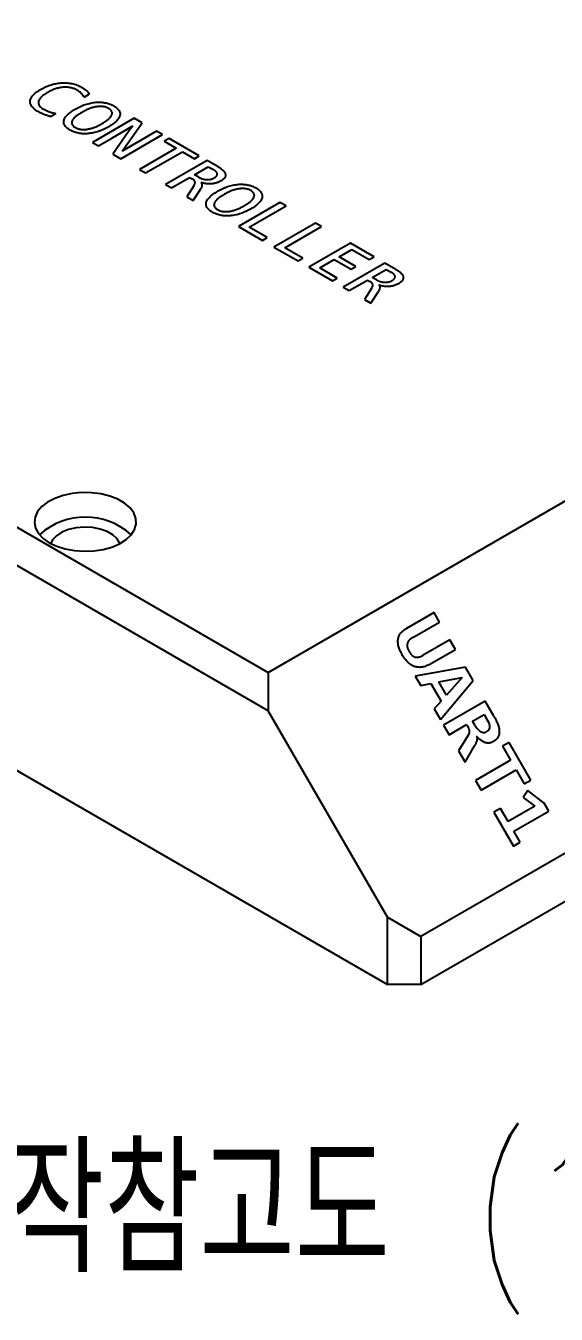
# Model space of a CAD drawing. Header units: millimetres. Extents: x 15 to 415, y 5 to 292.
# Drawn here: x 278.62 to 292.15, y 77.75 to 110.62 of the extents above; entities that cross this region are included whole.
import ezdxf

# ---------------------------------------------------------------- set-up
doc = ezdxf.new("R2010")
doc.units = ezdxf.units.MM
doc.styles.add('SLDTEXTSTYLE8', font='TXT', dxfattribs={"width": 0.75, "bigfont": 'bigfont'})

msp = doc.modelspace()

# ---------------------------------------------------------------- linework, layer by layer
at = {"color": 7, "linetype": 'Continuous', "lineweight": 25}
for p, q in [((284.805, 94.125), (315.069, 111.596)), ((255.814, 110.861), (284.805, 94.125)), ((284.805, 93.145), (254.965, 110.371)), ((280.107, 108.797), (280.246, 108.877)), ((279.246, 108.3), (279.385, 108.38)), ((281.383, 108.256), (280.323, 107.643)), ((281.222, 107.619), (281.584, 108.14)), ((281.584, 108.14), (281.383, 108.256)), ((280.816, 107.751), (281.352, 108.061)), ((281.221, 107.89), (280.842, 107.344)), ((281.045, 107.226), (282.106, 107.839)), ((281.352, 108.061), (281.221, 107.89)), ((281.952, 107.927), (281.648, 107.752)), ((282.106, 107.839), (281.952, 107.927)), ((280.323, 107.643), (280.476, 107.555)), ((280.476, 107.555), (280.816, 107.751)), ((281.648, 107.752), (281.076, 107.422)), ((281.076, 107.422), (281.222, 107.619)), ((282.459, 107.493), (281.522, 106.951)), ((282.275, 107.741), (282.152, 107.67)), ((282.152, 107.67), (282.459, 107.493)), ((283.043, 107.297), (282.275, 107.741)), ((280.842, 107.344), (281.045, 107.226)), ((281.675, 106.863), (282.613, 107.404)), ((283.243, 107.182), (282.183, 106.57)), ((282.613, 107.404), (282.92, 107.226)), ((282.92, 107.226), (283.043, 107.297)), ((283.525, 107.019), (283.243, 107.182)), ((251.925, 106.901), (287.846, 86.164)), ((281.522, 106.951), (281.675, 106.863)), ((282.92, 106.818), (283.274, 107.022)), ((283.032, 106.754), (282.92, 106.818)), ((283.274, 107.022), (283.404, 106.947)), ((282.183, 106.57), (282.336, 106.481)), ((282.336, 106.481), (282.797, 106.747)), ((282.905, 106.535), (282.727, 106.256)), ((282.797, 106.747), (282.862, 106.71)), ((282.727, 106.256), (282.89, 106.162)), ((282.89, 106.162), (283.081, 106.459)), ((285.103, 106.108), (284.043, 105.496)), ((284.319, 105.478), (285.257, 106.02)), ((285.257, 106.02), (285.103, 106.108)), ((284.043, 105.496), (284.657, 105.141)), ((286.01, 105.585), (284.949, 104.972)), ((285.226, 104.955), (286.164, 105.496)), ((286.164, 105.496), (286.01, 105.585)), ((284.78, 105.212), (284.319, 105.478)), ((284.657, 105.141), (284.78, 105.212)), ((284.949, 104.972), (285.564, 104.617)), ((285.687, 104.688), (285.226, 104.955)), ((286.902, 105.07), (285.841, 104.458)), ((286.61, 104.724), (286.932, 104.91)), ((287.501, 104.724), (286.902, 105.07)), ((286.932, 104.91), (287.378, 104.653)), ((318.958, 104.86), (288.694, 87.389)), ((285.564, 104.617), (285.687, 104.688)), ((286.118, 104.44), (286.487, 104.653)), ((286.487, 104.653), (286.915, 104.406)), ((287.038, 104.477), (286.61, 104.724)), ((287.778, 104.564), (286.717, 103.952)), ((287.378, 104.653), (287.501, 104.724)), ((288.06, 104.401), (287.778, 104.564)), ((285.841, 104.458), (286.441, 104.112)), ((286.563, 104.183), (286.118, 104.44)), ((286.441, 104.112), (286.563, 104.183)), ((286.915, 104.406), (287.038, 104.477)), ((287.455, 104.2), (287.809, 104.404)), ((287.566, 104.136), (287.455, 104.2)), ((287.809, 104.404), (287.938, 104.33)), ((286.717, 103.952), (286.871, 103.863)), ((286.871, 103.863), (287.332, 104.129)), ((287.44, 103.917), (287.261, 103.638)), ((287.332, 104.129), (287.397, 104.092)), ((287.261, 103.638), (287.424, 103.544)), ((287.424, 103.544), (287.616, 103.841)), ((289.032, 95.652), (288.331, 95.247)), ((289.174, 95.407), (289.032, 95.652)), ((288.488, 95.011), (289.174, 95.407)), ((289.434, 94.955), (288.757, 94.564)), ((288.908, 94.324), (289.576, 94.71)), ((289.576, 94.71), (289.434, 94.955)), ((284.805, 94.125), (284.805, 93.145)), ((289.836, 94.259), (288.553, 94.032)), ((288.553, 94.032), (288.693, 93.79)), ((289.154, 93.879), (289.747, 93.993)), ((289.747, 93.993), (289.348, 93.542)), ((290.033, 93.917), (289.836, 94.259)), ((288.693, 93.79), (288.951, 93.84)), ((288.951, 93.84), (289.212, 93.388)), ((289.348, 93.542), (289.154, 93.879)), ((289.194, 92.921), (290.033, 93.917)), ((289.212, 93.388), (289.039, 93.191)), ((290.337, 93.392), (289.276, 92.78)), ((290.559, 93.007), (290.337, 93.392)), ((287.846, 87.879), (284.805, 93.145)), ((289.039, 93.191), (289.194, 92.921)), ((290.017, 92.881), (290.309, 93.05)), ((290.309, 93.05), (290.372, 92.94)), ((289.276, 92.78), (289.417, 92.535)), ((289.417, 92.535), (289.863, 92.793)), ((289.863, 92.793), (289.891, 92.745)), ((290.075, 92.78), (290.017, 92.881)), ((289.898, 92.502), (289.656, 92.121)), ((289.656, 92.121), (289.822, 91.834)), ((289.822, 91.834), (290.064, 92.249)), ((290.945, 92.338), (290.776, 92.24)), ((290.776, 92.24), (290.983, 91.883)), ((291.5, 91.378), (290.945, 92.338)), ((290.983, 91.883), (290.091, 91.368)), ((290.091, 91.368), (290.232, 91.123)), ((290.232, 91.123), (291.124, 91.638)), ((291.124, 91.638), (291.331, 91.28)), ((291.331, 91.28), (291.5, 91.378)), ((291.428, 91.111), (291.306, 90.932)), ((291.841, 90.787), (291.428, 91.111)), ((291.606, 90.711), (290.923, 90.317)), ((291.306, 90.932), (291.606, 90.711)), ((291.956, 90.587), (291.841, 90.787)), ((290.728, 90.656), (290.559, 90.559)), ((290.559, 90.559), (291.059, 89.692)), ((290.923, 90.317), (290.728, 90.656)), ((291.065, 90.073), (291.956, 90.587)), ((291.228, 89.79), (291.065, 90.073)), ((291.059, 89.692), (291.228, 89.79)), ((288.694, 86.164), (294.775, 89.674)), ((287.846, 87.879), (288.694, 87.389)), ((287.846, 86.164), (287.846, 87.879)), ((288.694, 87.389), (288.694, 86.164)), ((288.694, 86.164), (287.846, 86.164))]:
    msp.add_line(p, q, dxfattribs=at)
at = {"color": 7, "linetype": 'Continuous', "lineweight": 25, "flags": 128}
for points in [[(279.219, 97.431), (279.409, 97.34), (279.626, 97.272), (279.862, 97.229), (280.107, 97.212), (280.354, 97.222), (280.592, 97.259), (280.815, 97.321), (281.013, 97.407), (281.179, 97.512), (281.307, 97.634), (281.394, 97.768), (281.435, 97.908), (281.429, 98.051), (281.376, 98.19), (281.279, 98.322), (281.141, 98.44), (280.966, 98.541), (280.761, 98.621), (280.534, 98.677), (280.292, 98.707), (280.045, 98.711), (279.802, 98.687), (279.57, 98.637), (279.359, 98.563), (279.176, 98.467), (279.028, 98.353), (278.92, 98.224), (278.856, 98.086), (278.838, 97.944), (278.868, 97.802), (278.943, 97.667), (279.061, 97.541), (279.219, 97.431)], [(281.02, 97.411), (281.019, 97.414), (280.954, 97.528), (280.844, 97.631), (280.696, 97.716), (280.518, 97.78), (280.32, 97.818), (280.112, 97.828), (279.905, 97.811), (279.711, 97.766), (279.54, 97.697), (279.401, 97.607), (279.302, 97.501), (279.256, 97.411)]]:
    msp.add_lwpolyline(points, dxfattribs=at)
at = {"color": 7, "linetype": 'Continuous', "lineweight": 25}
msp.add_arc((280.138, 96.339), 1.746, 47.9197, 132.0803, dxfattribs=at)
for points, knots in [([(279.012, 108.999), (279.033, 109.011), (279.075, 109.034), (279.14, 109.065), (279.207, 109.091), (279.275, 109.114), (279.343, 109.132), (279.41, 109.146), (279.478, 109.156), (279.545, 109.162), (279.611, 109.163), (279.677, 109.16), (279.741, 109.152), (279.804, 109.141), (279.866, 109.125), (279.926, 109.104), (279.984, 109.08), (280.019, 109.061), (280.036, 109.051)], [0, 0, 0, 0, 0.076224, 0.149254, 0.218962, 0.286265, 0.350873, 0.412736, 0.472531, 0.530485, 0.587275, 0.643812, 0.700207, 0.757344, 0.815402, 0.875024, 0.93606, 1, 1, 1, 1]), ([(278.937, 108.426), (278.92, 108.436), (278.885, 108.457), (278.841, 108.49), (278.804, 108.523), (278.774, 108.557), (278.752, 108.592), (278.737, 108.628), (278.73, 108.664), (278.73, 108.7), (278.738, 108.737), (278.754, 108.774), (278.778, 108.812), (278.81, 108.849), (278.848, 108.887), (278.896, 108.924), (278.95, 108.962), (278.991, 108.986), (279.012, 108.999)], [0, 0, 0, 0, 0.067023, 0.130583, 0.190931, 0.248885, 0.305201, 0.360375, 0.415285, 0.470462, 0.526916, 0.584855, 0.644909, 0.708161, 0.774799, 0.845379, 0.920139, 1, 1, 1, 1]), ([(279.178, 108.917), (279.161, 108.907), (279.129, 108.888), (279.085, 108.858), (279.047, 108.829), (279.014, 108.8), (278.987, 108.771), (278.967, 108.743), (278.951, 108.715), (278.942, 108.688), (278.939, 108.66), (278.942, 108.634), (278.949, 108.608), (278.964, 108.582), (278.983, 108.557), (279.009, 108.533), (279.04, 108.509), (279.065, 108.494), (279.077, 108.487)], [0, 0, 0, 0, 0.084032, 0.162748, 0.236834, 0.306551, 0.371986, 0.434019, 0.492691, 0.549183, 0.603684, 0.657291, 0.710499, 0.764375, 0.819427, 0.876517, 0.936537, 1, 1, 1, 1]), ([(279.919, 108.977), (279.907, 108.983), (279.883, 108.997), (279.843, 109.013), (279.802, 109.027), (279.759, 109.037), (279.714, 109.045), (279.668, 109.048), (279.622, 109.05), (279.574, 109.047), (279.526, 109.042), (279.477, 109.034), (279.427, 109.022), (279.377, 109.007), (279.327, 108.99), (279.277, 108.969), (279.227, 108.944), (279.195, 108.927), (279.178, 108.917)], [0, 0, 0, 0, 0.060088, 0.117638, 0.174026, 0.229308, 0.284124, 0.338589, 0.393896, 0.450173, 0.508161, 0.568184, 0.63134, 0.697838, 0.7675, 0.840945, 0.91819, 1, 1, 1, 1]), ([(280.107, 108.797), (280.103, 108.805), (280.094, 108.822), (280.077, 108.846), (280.058, 108.869), (280.036, 108.891), (280.012, 108.913), (279.985, 108.935), (279.954, 108.956), (279.931, 108.97), (279.919, 108.977)], [0, 0, 0, 0, 0.1229518, 0.2436493, 0.3654458, 0.485859, 0.608252, 0.7338072, 0.8647999, 1, 1, 1, 1]), ([(280.036, 109.051), (280.048, 109.044), (280.071, 109.03), (280.104, 109.009), (280.134, 108.988), (280.169, 108.96), (280.209, 108.923), (280.233, 108.892), (280.246, 108.877)], [0, 0, 0, 0, 0.137106, 0.269843, 0.397453, 0.520419, 0.761423, 1, 1, 1, 1]), ([(279.077, 108.487), (279.088, 108.48), (279.111, 108.468), (279.146, 108.451), (279.183, 108.436), (279.234, 108.417), (279.3, 108.397), (279.357, 108.386), (279.385, 108.38)], [0, 0, 0, 0, 0.129451, 0.25662, 0.381947, 0.505924, 0.753227, 1, 1, 1, 1]), ([(279.753, 107.955), (279.737, 107.964), (279.706, 107.983), (279.667, 108.014), (279.635, 108.045), (279.612, 108.077), (279.597, 108.11), (279.588, 108.144), (279.588, 108.178), (279.594, 108.212), (279.608, 108.247), (279.629, 108.282), (279.657, 108.317), (279.692, 108.353), (279.734, 108.389), (279.781, 108.425), (279.835, 108.462), (279.874, 108.485), (279.894, 108.497)], [0, 0, 0, 0, 0.064382, 0.124968, 0.182777, 0.238329, 0.292832, 0.34642, 0.400587, 0.45597, 0.512907, 0.57254, 0.634891, 0.700748, 0.770234, 0.843078, 0.919596, 1, 1, 1, 1]), ([(279.894, 108.497), (279.918, 108.51), (279.963, 108.535), (280.033, 108.568), (280.102, 108.596), (280.171, 108.62), (280.239, 108.638), (280.305, 108.652), (280.37, 108.662), (280.433, 108.668), (280.495, 108.669), (280.555, 108.666), (280.612, 108.66), (280.668, 108.65), (280.72, 108.636), (280.77, 108.619), (280.817, 108.599), (280.846, 108.583), (280.86, 108.576)], [0, 0, 0, 0, 0.088319, 0.170763, 0.248113, 0.320538, 0.388732, 0.452895, 0.513828, 0.57181, 0.627694, 0.682153, 0.735071, 0.787987, 0.840915, 0.893428, 0.946343, 1, 1, 1, 1]), ([(280.729, 108.509), (280.718, 108.515), (280.696, 108.527), (280.66, 108.541), (280.622, 108.55), (280.582, 108.556), (280.541, 108.559), (280.499, 108.559), (280.456, 108.556), (280.413, 108.549), (280.369, 108.54), (280.324, 108.529), (280.279, 108.515), (280.233, 108.498), (280.188, 108.48), (280.144, 108.459), (280.099, 108.437), (280.071, 108.421), (280.057, 108.413)], [0, 0, 0, 0, 0.058632, 0.114268, 0.168014, 0.220823, 0.274059, 0.327872, 0.383653, 0.441283, 0.501681, 0.564491, 0.631012, 0.700572, 0.772808, 0.846733, 0.92213, 1, 1, 1, 1]), ([(280.557, 108.116), (280.573, 108.125), (280.602, 108.143), (280.644, 108.17), (280.682, 108.197), (280.716, 108.223), (280.746, 108.25), (280.771, 108.276), (280.792, 108.301), (280.807, 108.327), (280.817, 108.352), (280.822, 108.376), (280.822, 108.4), (280.816, 108.424), (280.804, 108.447), (280.785, 108.469), (280.76, 108.49), (280.74, 108.503), (280.729, 108.509)], [0, 0, 0, 0, 0.0827296, 0.1621119, 0.2379432, 0.3106867, 0.3797986, 0.4452447, 0.5072619, 0.5662172, 0.6225207, 0.6762106, 0.7289168, 0.7803543, 0.8322014, 0.8852026, 0.9408813, 1, 1, 1, 1]), ([(280.86, 108.576), (280.876, 108.566), (280.907, 108.547), (280.946, 108.516), (280.977, 108.485), (281, 108.453), (281.015, 108.42), (281.024, 108.386), (281.025, 108.352), (281.018, 108.318), (281.004, 108.283), (280.984, 108.248), (280.956, 108.212), (280.922, 108.177), (280.881, 108.141), (280.834, 108.105), (280.781, 108.069), (280.742, 108.045), (280.721, 108.034)], [0, 0, 0, 0, 0.064488, 0.125484, 0.183167, 0.238931, 0.293524, 0.347641, 0.401677, 0.45715, 0.514082, 0.57381, 0.635968, 0.701717, 0.771071, 0.843452, 0.919781, 1, 1, 1, 1]), ([(279.246, 108.3), (279.218, 108.308), (279.162, 108.324), (279.082, 108.354), (279.007, 108.387), (278.96, 108.413), (278.937, 108.426)], [0, 0, 0, 0, 0.248619, 0.495978, 0.746677, 1, 1, 1, 1]), ([(280.057, 108.413), (280.042, 108.404), (280.012, 108.386), (279.97, 108.359), (279.932, 108.332), (279.898, 108.305), (279.868, 108.279), (279.843, 108.253), (279.823, 108.227), (279.807, 108.202), (279.797, 108.177), (279.792, 108.153), (279.793, 108.129), (279.798, 108.106), (279.81, 108.083), (279.828, 108.061), (279.853, 108.04), (279.873, 108.028), (279.884, 108.021)], [0, 0, 0, 0, 0.083784, 0.163374, 0.240194, 0.31317, 0.382532, 0.447714, 0.509469, 0.568373, 0.624211, 0.678025, 0.730242, 0.781712, 0.833094, 0.886217, 0.941176, 1, 1, 1, 1]), ([(280.721, 108.034), (280.698, 108.02), (280.653, 107.995), (280.582, 107.962), (280.512, 107.933), (280.443, 107.91), (280.375, 107.892), (280.308, 107.878), (280.243, 107.868), (280.18, 107.862), (280.118, 107.861), (280.059, 107.863), (280.001, 107.87), (279.945, 107.881), (279.892, 107.895), (279.842, 107.912), (279.795, 107.932), (279.767, 107.947), (279.753, 107.955)], [0, 0, 0, 0, 0.088943, 0.17175, 0.24914, 0.321696, 0.389762, 0.453706, 0.514587, 0.57262, 0.628313, 0.68215, 0.735401, 0.788412, 0.841159, 0.893792, 0.946526, 1, 1, 1, 1]), ([(279.884, 108.021), (279.895, 108.015), (279.916, 108.004), (279.953, 107.99), (279.991, 107.98), (280.031, 107.974), (280.072, 107.971), (280.114, 107.971), (280.157, 107.974), (280.201, 107.98), (280.245, 107.989), (280.29, 108.001), (280.335, 108.014), (280.38, 108.031), (280.426, 108.049), (280.47, 108.07), (280.515, 108.092), (280.543, 108.108), (280.557, 108.116)], [0, 0, 0, 0, 0.058557, 0.113781, 0.167302, 0.220425, 0.273938, 0.327988, 0.383698, 0.441483, 0.502187, 0.564917, 0.631059, 0.700003, 0.77222, 0.846052, 0.92179, 1, 1, 1, 1]), ([(283.426, 106.737), (283.433, 106.741), (283.446, 106.749), (283.463, 106.762), (283.477, 106.775), (283.488, 106.788), (283.497, 106.801), (283.502, 106.814), (283.505, 106.827), (283.504, 106.841), (283.501, 106.854), (283.494, 106.868), (283.486, 106.881), (283.475, 106.895), (283.461, 106.908), (283.444, 106.921), (283.425, 106.934), (283.411, 106.943), (283.404, 106.947)], [0, 0, 0, 0, 0.071005, 0.137576, 0.200303, 0.260403, 0.317715, 0.373831, 0.4295, 0.484881, 0.540836, 0.598611, 0.658088, 0.719485, 0.784176, 0.852028, 0.924103, 1, 1, 1, 1]), ([(283.525, 107.019), (283.54, 107.011), (283.568, 106.994), (283.605, 106.968), (283.637, 106.942), (283.663, 106.917), (283.683, 106.892), (283.698, 106.868), (283.709, 106.844), (283.714, 106.82), (283.714, 106.798), (283.71, 106.775), (283.701, 106.753), (283.686, 106.732), (283.668, 106.712), (283.646, 106.692), (283.62, 106.673), (283.6, 106.661), (283.59, 106.654)], [0, 0, 0, 0, 0.086877, 0.167501, 0.242748, 0.31266, 0.377995, 0.439734, 0.498505, 0.554376, 0.608818, 0.661973, 0.71527, 0.769273, 0.824499, 0.880763, 0.939397, 1, 1, 1, 1]), ([(282.905, 106.535), (282.912, 106.545), (282.923, 106.563), (282.934, 106.59), (282.938, 106.614), (282.936, 106.636), (282.927, 106.656), (282.911, 106.675), (282.89, 106.693), (282.872, 106.704), (282.862, 106.71)], [0, 0, 0, 0, 0.167392, 0.310533, 0.435374, 0.548984, 0.655563, 0.763161, 0.875712, 1, 1, 1, 1]), ([(283.032, 106.754), (283.04, 106.75), (283.055, 106.741), (283.08, 106.729), (283.105, 106.719), (283.13, 106.71), (283.156, 106.703), (283.181, 106.698), (283.207, 106.694), (283.232, 106.692), (283.258, 106.692), (283.283, 106.693), (283.308, 106.696), (283.333, 106.701), (283.357, 106.707), (283.381, 106.715), (283.404, 106.725), (283.418, 106.733), (283.426, 106.737)], [0, 0, 0, 0, 0.0751635, 0.1468243, 0.2147005, 0.2804081, 0.343299, 0.403724, 0.4619009, 0.5192753, 0.5756422, 0.6321926, 0.6886003, 0.7462951, 0.8063377, 0.8679986, 0.9323916, 1, 1, 1, 1]), ([(283.088, 106.62), (283.093, 106.614), (283.102, 106.603), (283.109, 106.586), (283.114, 106.568), (283.113, 106.549), (283.109, 106.529), (283.103, 106.507), (283.093, 106.484), (283.085, 106.468), (283.081, 106.459)], [0, 0, 0, 0, 0.111353, 0.220931, 0.331125, 0.443649, 0.564376, 0.69648, 0.842108, 1, 1, 1, 1]), ([(283.59, 106.654), (283.581, 106.65), (283.564, 106.641), (283.537, 106.628), (283.51, 106.617), (283.481, 106.607), (283.451, 106.599), (283.42, 106.593), (283.389, 106.588), (283.356, 106.585), (283.324, 106.583), (283.29, 106.583), (283.257, 106.585), (283.223, 106.588), (283.189, 106.593), (283.155, 106.6), (283.121, 106.609), (283.099, 106.616), (283.088, 106.62)], [0, 0, 0, 0, 0.064544, 0.126934, 0.188727, 0.249808, 0.309839, 0.369222, 0.428683, 0.48838, 0.54825, 0.608766, 0.669986, 0.733139, 0.797063, 0.862815, 0.930318, 1, 1, 1, 1]), ([(283.522, 106.403), (283.546, 106.415), (283.591, 106.44), (283.66, 106.474), (283.73, 106.502), (283.799, 106.525), (283.867, 106.544), (283.933, 106.558), (283.998, 106.568), (284.061, 106.573), (284.123, 106.574), (284.182, 106.572), (284.24, 106.565), (284.295, 106.555), (284.348, 106.541), (284.398, 106.524), (284.445, 106.504), (284.473, 106.489), (284.488, 106.481)], [0, 0, 0, 0, 0.088319, 0.170763, 0.248113, 0.320538, 0.388732, 0.452895, 0.513828, 0.57181, 0.627694, 0.682153, 0.735071, 0.787987, 0.840915, 0.893428, 0.946343, 1, 1, 1, 1]), ([(284.488, 106.481), (284.504, 106.472), (284.535, 106.453), (284.574, 106.422), (284.605, 106.391), (284.628, 106.358), (284.643, 106.325), (284.651, 106.292), (284.652, 106.258), (284.646, 106.224), (284.632, 106.189), (284.612, 106.154), (284.584, 106.118), (284.55, 106.082), (284.509, 106.046), (284.462, 106.01), (284.409, 105.974), (284.369, 105.951), (284.349, 105.939)], [0, 0, 0, 0, 0.064488, 0.125484, 0.183167, 0.238931, 0.293524, 0.347641, 0.401677, 0.45715, 0.514082, 0.57381, 0.635968, 0.701717, 0.771071, 0.843452, 0.919781, 1, 1, 1, 1]), ([(283.38, 105.861), (283.364, 105.87), (283.334, 105.889), (283.295, 105.92), (283.263, 105.951), (283.24, 105.983), (283.225, 106.016), (283.216, 106.049), (283.216, 106.083), (283.222, 106.118), (283.236, 106.153), (283.257, 106.188), (283.285, 106.223), (283.32, 106.259), (283.361, 106.295), (283.409, 106.331), (283.463, 106.367), (283.502, 106.391), (283.522, 106.403)], [0, 0, 0, 0, 0.064382, 0.124968, 0.182777, 0.238329, 0.292832, 0.34642, 0.400587, 0.45597, 0.512907, 0.57254, 0.634891, 0.700748, 0.770234, 0.843078, 0.919596, 1, 1, 1, 1]), ([(283.685, 106.319), (283.669, 106.31), (283.639, 106.292), (283.598, 106.265), (283.559, 106.238), (283.525, 106.211), (283.496, 106.185), (283.471, 106.159), (283.451, 106.133), (283.435, 106.108), (283.425, 106.083), (283.419, 106.059), (283.42, 106.035), (283.425, 106.011), (283.438, 105.989), (283.456, 105.967), (283.48, 105.946), (283.501, 105.933), (283.511, 105.927)], [0, 0, 0, 0, 0.083784, 0.163374, 0.240194, 0.31317, 0.382532, 0.447714, 0.509469, 0.568373, 0.624211, 0.678025, 0.730242, 0.781712, 0.833094, 0.886217, 0.941176, 1, 1, 1, 1]), ([(284.357, 106.415), (284.346, 106.421), (284.324, 106.432), (284.288, 106.446), (284.25, 106.456), (284.21, 106.462), (284.169, 106.465), (284.127, 106.464), (284.084, 106.461), (284.04, 106.455), (283.997, 106.446), (283.952, 106.435), (283.907, 106.42), (283.861, 106.404), (283.816, 106.385), (283.772, 106.365), (283.727, 106.343), (283.699, 106.327), (283.685, 106.319)], [0, 0, 0, 0, 0.058632, 0.114268, 0.168014, 0.220823, 0.274059, 0.327872, 0.383653, 0.441283, 0.501681, 0.564491, 0.631012, 0.700572, 0.772808, 0.846733, 0.92213, 1, 1, 1, 1]), ([(284.185, 106.022), (284.2, 106.031), (284.23, 106.049), (284.272, 106.075), (284.309, 106.103), (284.344, 106.129), (284.374, 106.155), (284.399, 106.181), (284.419, 106.207), (284.435, 106.233), (284.445, 106.258), (284.45, 106.282), (284.449, 106.306), (284.443, 106.33), (284.432, 106.352), (284.413, 106.374), (284.388, 106.396), (284.368, 106.408), (284.357, 106.415)], [0, 0, 0, 0, 0.08273, 0.162112, 0.237943, 0.310687, 0.379799, 0.445245, 0.507262, 0.566217, 0.622521, 0.676211, 0.728917, 0.780354, 0.832201, 0.885203, 0.940881, 1, 1, 1, 1]), ([(284.349, 105.939), (284.326, 105.926), (284.28, 105.901), (284.21, 105.867), (284.14, 105.839), (284.071, 105.816), (284.002, 105.798), (283.936, 105.783), (283.871, 105.773), (283.808, 105.768), (283.746, 105.767), (283.686, 105.769), (283.629, 105.776), (283.573, 105.786), (283.52, 105.8), (283.47, 105.817), (283.423, 105.837), (283.395, 105.853), (283.38, 105.861)], [0, 0, 0, 0, 0.088943, 0.17175, 0.24914, 0.321696, 0.389762, 0.453706, 0.514587, 0.57262, 0.628313, 0.68215, 0.735401, 0.788412, 0.841159, 0.893792, 0.946526, 1, 1, 1, 1]), ([(283.511, 105.927), (283.523, 105.921), (283.544, 105.909), (283.58, 105.896), (283.619, 105.886), (283.659, 105.88), (283.7, 105.877), (283.742, 105.877), (283.785, 105.88), (283.829, 105.886), (283.873, 105.895), (283.918, 105.906), (283.963, 105.92), (284.008, 105.937), (284.053, 105.955), (284.098, 105.976), (284.142, 105.998), (284.171, 106.014), (284.185, 106.022)], [0, 0, 0, 0, 0.058557, 0.113781, 0.167302, 0.220425, 0.273938, 0.327988, 0.383698, 0.441483, 0.502187, 0.564917, 0.631059, 0.700003, 0.77222, 0.846052, 0.92179, 1, 1, 1, 1]), ([(287.96, 104.119), (287.967, 104.123), (287.981, 104.131), (287.998, 104.144), (288.012, 104.157), (288.023, 104.17), (288.032, 104.183), (288.037, 104.196), (288.039, 104.209), (288.039, 104.223), (288.035, 104.236), (288.029, 104.25), (288.021, 104.263), (288.01, 104.277), (287.995, 104.29), (287.979, 104.303), (287.96, 104.317), (287.946, 104.325), (287.938, 104.33)], [0, 0, 0, 0, 0.071005, 0.137576, 0.200303, 0.260403, 0.317715, 0.373831, 0.4295, 0.484881, 0.540836, 0.598611, 0.658088, 0.719485, 0.784176, 0.852028, 0.924103, 1, 1, 1, 1]), ([(288.06, 104.401), (288.074, 104.393), (288.103, 104.376), (288.14, 104.35), (288.172, 104.324), (288.197, 104.299), (288.218, 104.274), (288.233, 104.25), (288.243, 104.226), (288.248, 104.203), (288.249, 104.18), (288.244, 104.157), (288.235, 104.136), (288.221, 104.114), (288.203, 104.094), (288.181, 104.074), (288.154, 104.055), (288.135, 104.043), (288.124, 104.037)], [0, 0, 0, 0, 0.086877, 0.167501, 0.242748, 0.31266, 0.377995, 0.439734, 0.498505, 0.554376, 0.608818, 0.661973, 0.71527, 0.769273, 0.824499, 0.880763, 0.939397, 1, 1, 1, 1]), ([(287.44, 103.917), (287.446, 103.927), (287.458, 103.945), (287.469, 103.972), (287.473, 103.996), (287.47, 104.018), (287.461, 104.038), (287.446, 104.057), (287.424, 104.075), (287.407, 104.086), (287.397, 104.092)], [0, 0, 0, 0, 0.167392, 0.310533, 0.435374, 0.548984, 0.655563, 0.763161, 0.875712, 1, 1, 1, 1]), ([(287.566, 104.136), (287.574, 104.132), (287.59, 104.123), (287.615, 104.111), (287.64, 104.101), (287.665, 104.092), (287.691, 104.085), (287.716, 104.08), (287.742, 104.076), (287.767, 104.074), (287.793, 104.074), (287.818, 104.075), (287.843, 104.078), (287.867, 104.083), (287.892, 104.089), (287.916, 104.098), (287.939, 104.108), (287.953, 104.115), (287.96, 104.119)], [0, 0, 0, 0, 0.075163, 0.146824, 0.2147, 0.280408, 0.343299, 0.403724, 0.461901, 0.519275, 0.575642, 0.632193, 0.6886, 0.746295, 0.806338, 0.867999, 0.932392, 1, 1, 1, 1]), ([(287.623, 104.002), (287.627, 103.997), (287.636, 103.986), (287.644, 103.968), (287.649, 103.95), (287.648, 103.931), (287.644, 103.911), (287.637, 103.889), (287.628, 103.866), (287.62, 103.85), (287.616, 103.841)], [0, 0, 0, 0, 0.111353, 0.220931, 0.331125, 0.443649, 0.564376, 0.69648, 0.842108, 1, 1, 1, 1]), ([(288.124, 104.037), (288.116, 104.032), (288.099, 104.023), (288.072, 104.01), (288.044, 103.999), (288.015, 103.99), (287.985, 103.982), (287.955, 103.975), (287.923, 103.97), (287.891, 103.967), (287.858, 103.965), (287.825, 103.965), (287.791, 103.967), (287.757, 103.97), (287.723, 103.975), (287.69, 103.983), (287.656, 103.991), (287.634, 103.999), (287.623, 104.002)], [0, 0, 0, 0, 0.064544, 0.126934, 0.188727, 0.249808, 0.309839, 0.369222, 0.428683, 0.48838, 0.54825, 0.608766, 0.669986, 0.733139, 0.797063, 0.862815, 0.930318, 1, 1, 1, 1]), ([(288.223, 94.568), (288.212, 94.588), (288.19, 94.627), (288.163, 94.685), (288.142, 94.741), (288.126, 94.795), (288.115, 94.846), (288.111, 94.894), (288.111, 94.94), (288.116, 94.984), (288.127, 95.025), (288.143, 95.063), (288.163, 95.099), (288.189, 95.133), (288.218, 95.164), (288.252, 95.194), (288.29, 95.222), (288.317, 95.238), (288.331, 95.247)], [0, 0, 0, 0, 0.080128, 0.154735, 0.223946, 0.289032, 0.35027, 0.408606, 0.464599, 0.519029, 0.573111, 0.627997, 0.683658, 0.741514, 0.801781, 0.865026, 0.930883, 1, 1, 1, 1]), ([(288.488, 95.011), (288.479, 95.006), (288.463, 94.996), (288.44, 94.98), (288.419, 94.963), (288.4, 94.946), (288.385, 94.928), (288.371, 94.909), (288.361, 94.888), (288.353, 94.866), (288.348, 94.844), (288.346, 94.82), (288.347, 94.796), (288.35, 94.77), (288.357, 94.744), (288.367, 94.716), (288.381, 94.687), (288.392, 94.667), (288.398, 94.656)], [0, 0, 0, 0, 0.077287, 0.150457, 0.219609, 0.285046, 0.346551, 0.404623, 0.461166, 0.516661, 0.571362, 0.624628, 0.679309, 0.734861, 0.79287, 0.855771, 0.924837, 1, 1, 1, 1]), ([(288.398, 94.656), (288.403, 94.647), (288.414, 94.628), (288.432, 94.603), (288.45, 94.581), (288.468, 94.562), (288.487, 94.546), (288.507, 94.534), (288.527, 94.523), (288.549, 94.516), (288.571, 94.511), (288.595, 94.511), (288.619, 94.512), (288.644, 94.516), (288.671, 94.524), (288.698, 94.534), (288.728, 94.547), (288.747, 94.558), (288.757, 94.564)], [0, 0, 0, 0, 0.06932, 0.133343, 0.193106, 0.247894, 0.299796, 0.350608, 0.4014, 0.453432, 0.507184, 0.563163, 0.623695, 0.687216, 0.755855, 0.830749, 0.912304, 1, 1, 1, 1]), ([(288.908, 94.324), (288.891, 94.315), (288.859, 94.298), (288.809, 94.277), (288.76, 94.263), (288.712, 94.254), (288.664, 94.252), (288.618, 94.254), (288.573, 94.262), (288.529, 94.275), (288.486, 94.295), (288.444, 94.318), (288.403, 94.348), (288.364, 94.382), (288.326, 94.422), (288.29, 94.466), (288.255, 94.515), (288.234, 94.55), (288.223, 94.568)], [0, 0, 0, 0, 0.076243, 0.148015, 0.216141, 0.28079, 0.342249, 0.401067, 0.45826, 0.514375, 0.56993, 0.6259, 0.682897, 0.741655, 0.802511, 0.865802, 0.931223, 1, 1, 1, 1]), ([(290.559, 93.007), (290.569, 92.989), (290.589, 92.954), (290.616, 92.902), (290.639, 92.85), (290.659, 92.801), (290.675, 92.753), (290.687, 92.707), (290.694, 92.662), (290.698, 92.62), (290.696, 92.579), (290.69, 92.541), (290.679, 92.505), (290.663, 92.47), (290.642, 92.438), (290.616, 92.409), (290.584, 92.382), (290.559, 92.367), (290.547, 92.359)], [0, 0, 0, 0, 0.0783997, 0.153055, 0.2242071, 0.2923895, 0.3567316, 0.4181536, 0.4765368, 0.5331129, 0.5874671, 0.6410635, 0.6948137, 0.7496215, 0.8064038, 0.8661591, 0.9305976, 1, 1, 1, 1]), ([(289.891, 92.745), (289.901, 92.725), (289.912, 92.705), (289.925, 92.662), (289.929, 92.64), (289.932, 92.575), (289.918, 92.536), (289.898, 92.502)], [0, 0, 0, 0, 0.25, 0.25, 0.5, 0.5, 1, 1, 1, 1]), ([(290.075, 92.78), (290.086, 92.762), (290.108, 92.727), (290.138, 92.687), (290.163, 92.66), (290.182, 92.643), (290.201, 92.628), (290.22, 92.615), (290.24, 92.605), (290.259, 92.598), (290.279, 92.593), (290.298, 92.591), (290.317, 92.591), (290.336, 92.595), (290.355, 92.601), (290.367, 92.607), (290.373, 92.61)], [0, 0, 0, 0, 0.156065, 0.299025, 0.366206, 0.429474, 0.490277, 0.548712, 0.605422, 0.660521, 0.714766, 0.769074, 0.824373, 0.88051, 0.938567, 1, 1, 1, 1]), ([(290.372, 92.94), (290.405, 92.882), (290.436, 92.821), (290.449, 92.725), (290.445, 92.693), (290.418, 92.642), (290.396, 92.624), (290.373, 92.61)], [0, 0, 0, 0, 0.5, 0.5, 0.75, 0.75, 1, 1, 1, 1]), ([(290.117, 92.501), (290.12, 92.493), (290.125, 92.475), (290.129, 92.446), (290.128, 92.417), (290.124, 92.387), (290.115, 92.356), (290.102, 92.322), (290.085, 92.286), (290.071, 92.262), (290.064, 92.249)], [0, 0, 0, 0, 0.094989, 0.193265, 0.297051, 0.4077, 0.530418, 0.670497, 0.82661, 1, 1, 1, 1]), ([(290.547, 92.359), (290.537, 92.354), (290.519, 92.344), (290.49, 92.333), (290.461, 92.325), (290.432, 92.321), (290.403, 92.321), (290.374, 92.324), (290.346, 92.33), (290.318, 92.339), (290.29, 92.351), (290.263, 92.366), (290.237, 92.383), (290.211, 92.402), (290.186, 92.424), (290.162, 92.448), (290.139, 92.474), (290.124, 92.492), (290.117, 92.501)], [0, 0, 0, 0, 0.072192, 0.140549, 0.20621, 0.269373, 0.330598, 0.390547, 0.449605, 0.508531, 0.567457, 0.626884, 0.686741, 0.74767, 0.809838, 0.87222, 0.935319, 1, 1, 1, 1])]:
    msp.add_open_spline(points, degree=3, knots=knots, dxfattribs=at)

# ---------------------------------------------------------------- texts
at = {"color": 7, "linetype": 'Continuous', "lineweight": 0, "insert": (275.765, 82.02), "char_height": 3.2, "attachment_point": 1, "style": 'SLDTEXTSTYLE8'}
msp.add_mtext('제작참고도 (1)', dxfattribs=at)

doc.saveas('drawing.dxf')
